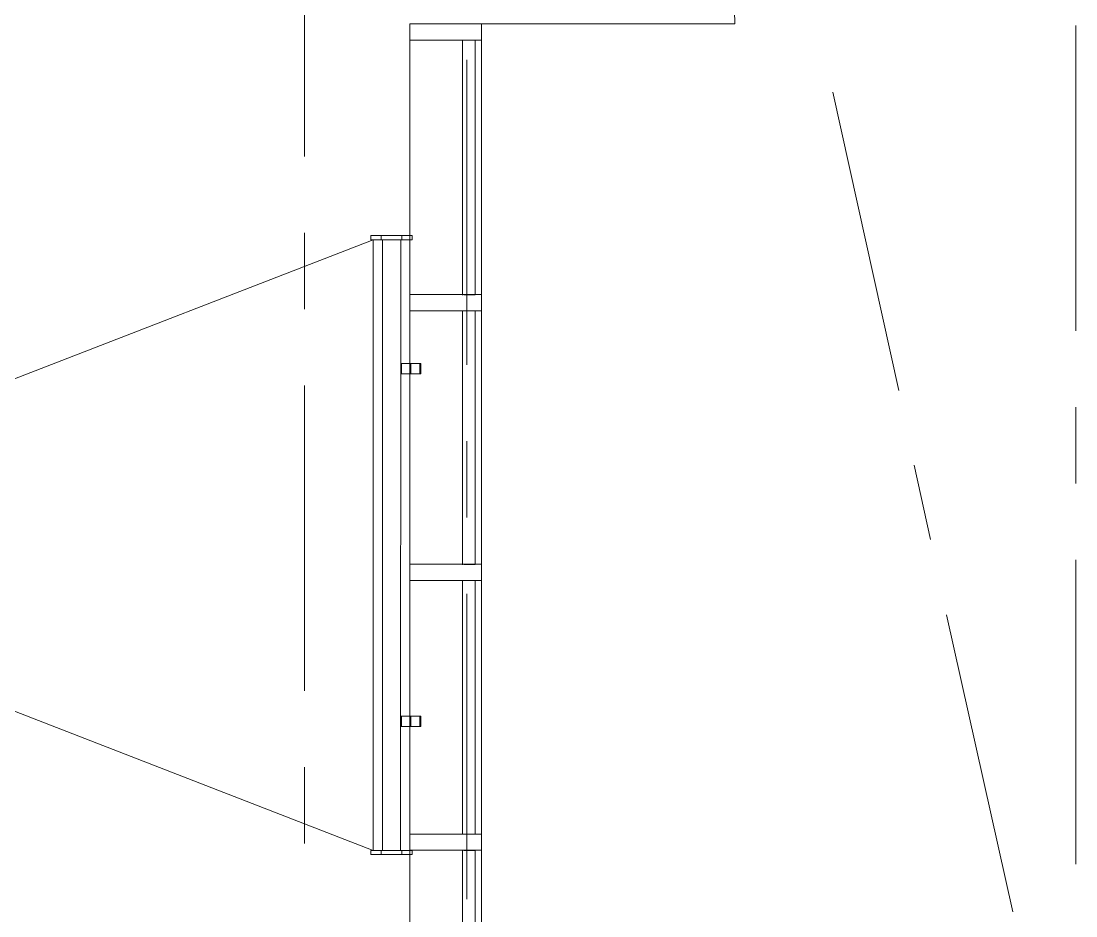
# Model space of a CAD drawing. Header units: inches. Extents: x 0.9 to 36.3, y 0.7 to 23.3.
# Drawn here: x 28.094 to 29.822, y 9.706 to 11.172 of the extents above; entities that cross this region are included whole.
import ezdxf

# ---------------------------------------------------------------- set-up
doc = ezdxf.new("R2010")
doc.units = ezdxf.units.IN
for name, color, linetype, lineweight, true_color in [('Blocks', 7, 'Continuous', 5, 0x9a9c7f), ('Doors', 7, 'Continuous', 5, 0xf2db9c), ('PDF_Geometry', 7, 'Continuous', 9, 0x777777)]:
    doc.layers.add(name, color=color, linetype=linetype, lineweight=lineweight, true_color=true_color)

msp = doc.modelspace()

# ---------------------------------------------------------------- linework, layer by layer
at = {"layer": 'Blocks', "linetype": 'ByBlock', "ltscale": 0.001}
for p, q in [((27.4447, 10.339), (28.6707, 10.8135)), ((27.4449, 10.289), (28.6706, 9.8135))]:
    msp.add_line(p, q, dxfattribs=at)
at = {"layer": 'Blocks', "linetype": 'ByBlock'}
for p, q in [((28.6706, 9.8135), (28.6707, 10.8135)), ((28.6837, 10.8203), (28.6837, 10.8135)), ((28.6857, 10.8135), (28.6856, 9.8135)), ((28.7155, 9.8135), (28.7156, 10.8135)), ((28.7175, 10.8135), (28.7175, 10.8203)), ((28.7319, 10.6108), (28.7319, 10.5939)), ((28.7471, 10.5939), (28.7471, 10.6108)), ((28.7305, 10.5939), (28.7304, 10.0334)), ((28.717, 10.0165), (28.717, 10.0334)), ((28.7319, 10.0334), (28.7319, 10.0165)), ((28.7471, 10.0165), (28.7471, 10.0334)), ((28.7304, 10.0165), (28.7304, 9.8135)), ((28.6836, 9.8067), (28.6836, 9.8135)), ((28.7174, 9.8067), (28.7174, 9.8135))]:
    msp.add_line(p, q, dxfattribs=at)
for points in [[(28.7344, 10.8203), (28.7344, 10.8135), (28.6668, 10.8135), (28.6668, 10.8203)], [(28.7343, 9.8135), (28.7343, 9.8067), (28.6667, 9.8067), (28.6667, 9.8135), (28.7304, 9.8135)]]:
    msp.add_lwpolyline(points, close=True, dxfattribs=at)
for points in [[(28.7305, 10.8135), (28.7305, 10.6108), (28.7488, 10.6108), (28.7488, 10.5939), (28.717, 10.5939), (28.717, 10.6108), (28.7305, 10.6108)], [(28.7155, 10.0334), (28.7304, 10.0334), (28.7488, 10.0334), (28.7488, 10.0165), (28.7155, 10.0165)]]:
    msp.add_lwpolyline(points, dxfattribs=at)
at = {"layer": 'Doors', "linetype": 'ByBlock'}
for p, q in [((28.8479, 11.1671), (28.7304, 11.1671)), ((28.7304, 11.1671), (28.7304, 11.1405)), ((28.8479, 11.1405), (28.8479, 11.1671)), ((28.8479, 11.1671), (29.2629, 11.1671)), ((28.7304, 11.1405), (28.8479, 11.1405))]:
    msp.add_line(p, q, dxfattribs=at)
msp.add_arc((28.8479, 11.1671), 0.415, 0, 90, dxfattribs=at)
at = {"layer": 'PDF_Geometry', "linetype": 'ByBlock'}
for points in [[(28.5577, 10.9498), (28.5577, 11.4481)], [(28.7304, 11.1668), (28.7304, 11.1402)], [(28.7312, 11.1405), (28.8479, 11.1405), (28.8479, 11.1671), (28.7312, 11.1671)], [(29.822, 10.6645), (29.822, 11.1645)], [(28.8168, 11.1394), (28.8168, 10.7228)], [(28.8191, 10.7236), (28.8375, 10.7236), (28.8375, 11.1403), (28.8191, 11.1403)], [(28.8237, 10.6085), (28.8237, 11.1085)], [(29.5318, 10.5667), (29.4235, 11.0551)], [(28.5577, 10.6998), (28.5577, 10.8248)], [(28.7304, 10.7235), (28.7304, 10.6968)], [(28.7312, 10.6971), (28.8479, 10.6971), (28.8479, 10.7238), (28.7312, 10.7238)], [(28.8168, 10.6961), (28.8168, 10.2811)], [(28.8191, 10.282), (28.8375, 10.282), (28.8375, 10.697), (28.8191, 10.697)], [(28.5577, 10.0748), (28.5577, 10.5748)], [(29.822, 10.4145), (29.822, 10.5395)], [(28.8237, 10.3585), (28.8237, 10.4835)], [(29.5837, 10.3229), (29.557, 10.4445)], [(29.822, 9.7912), (29.822, 10.2895)], [(28.7304, 10.2818), (28.7304, 10.2552)], [(28.7312, 10.2554), (28.8479, 10.2554), (28.8479, 10.2821), (28.7312, 10.2821)], [(28.8168, 10.2544), (28.8168, 9.8395)], [(28.8191, 9.8403), (28.8375, 9.8403), (28.8375, 10.2553), (28.8191, 10.2553)], [(28.8237, 9.7335), (28.8237, 10.2335)], [(29.7184, 9.7128), (29.6101, 10.1994)], [(28.5577, 9.8248), (28.5577, 9.9498)], [(28.7304, 9.8401), (28.7304, 9.8135)], [(28.7312, 9.8137), (28.8479, 9.8137), (28.8479, 9.8404), (28.7312, 9.8404)], [(28.8168, 9.8128), (28.8168, 9.3495)], [(28.8191, 9.3503), (28.8375, 9.3503), (28.8375, 9.8136), (28.8191, 9.8136)]]:
    msp.add_lwpolyline(points, dxfattribs=at)
for points in [[(28.7304, 11.1402), (28.7304, 10.7102)], [(28.8479, 11.1405), (28.8479, 10.7105)], [(28.7304, 10.7102), (28.7304, 10.2685)], [(28.8479, 10.7105), (28.8479, 10.2688)], [(28.7304, 10.2685), (28.7304, 9.8268)], [(28.8479, 10.2688), (28.8479, 9.8271)], [(28.7304, 9.8268), (28.7304, 9.3501)], [(28.8479, 9.8271), (28.8479, 9.3504)]]:
    msp.add_lwpolyline(points, close=True, dxfattribs=at)

doc.saveas('drawing.dxf')
